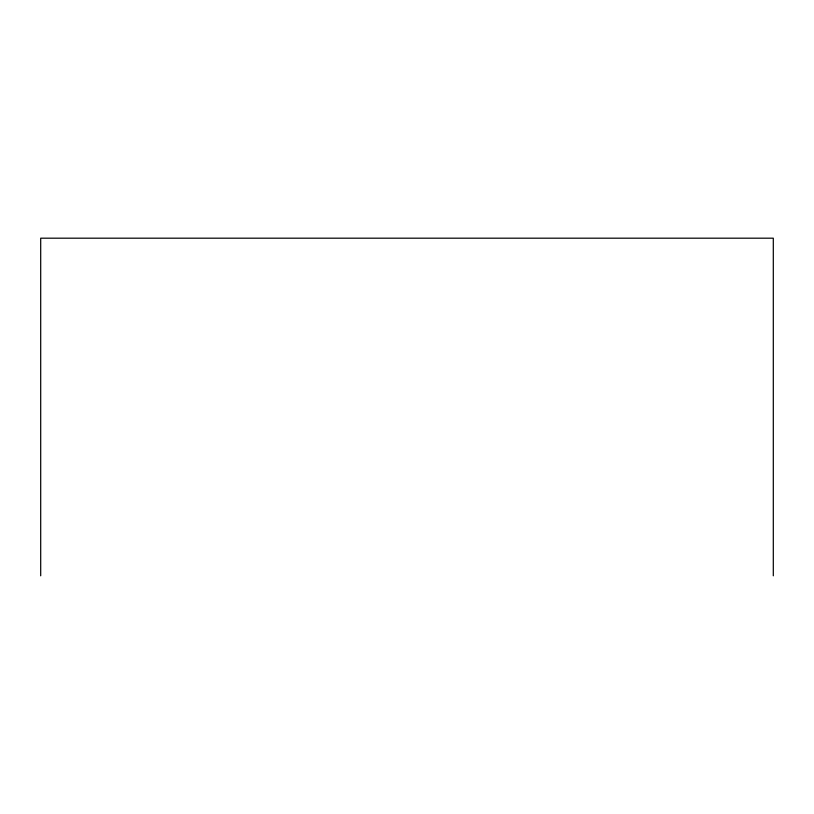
<?xml version="1.0" encoding="UTF-8"?>
<svg xmlns="http://www.w3.org/2000/svg" width="814" height="814" viewBox="0 0 814 814"><rect width="100%" height="100%" fill="white"/><g stroke="black" fill="none" stroke-linecap="round" stroke-linejoin="round"><path stroke-width="1.22" d="M773.3 575.813L773.3 238.187L40.7 238.187L40.7 575.813"/></g></svg>
